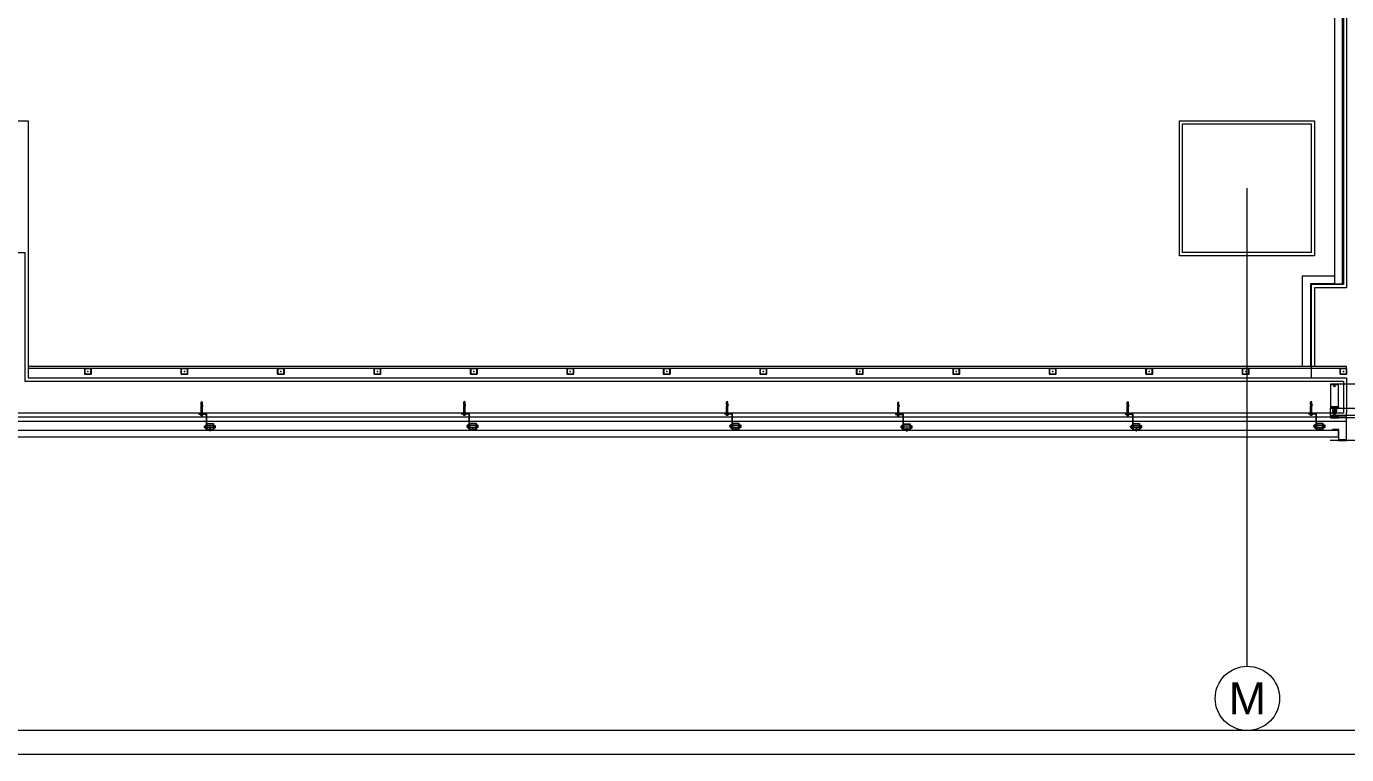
# Model space of a CAD drawing. Extents: x -1439 to 34962, y -872 to 8330.
# Drawn here: x 18482 to 19303, y 0 to 453 of the extents above; entities that cross this region are included whole.
import ezdxf
from ezdxf.enums import TextEntityAlignment as Align

# ---------------------------------------------------------------- set-up
doc = ezdxf.new("R2010")
doc.units = 0
doc.linetypes.add('Grundrisse$0$AUSGEZOGEN', pattern=[2, 1, 1])
doc.linetypes.add('HIDDEN', pattern=[0.375, 0.25, -0.125])
doc.layers.get('0').update_dxf_attribs({"color": 9, "lineweight": 9})
for name, color, linetype, lineweight in [('00', 9, 'Continuous', 9), ('01', 9, 'Continuous', 9), ('06B', 9, 'Continuous', 9), ('06C', 9, 'Continuous', 9), ('06D', 9, 'Continuous', 9), ('10', 9, 'Continuous', 9), ('10A', 9, 'Continuous', 9), ('11', 9, 'Continuous', 9), ('14', 9, 'Continuous', 9), ('15', 9, 'Continuous', 9), ('24', 9, 'Continuous', 9), ('33', 9, 'BATTING', 9), ('40A', 9, 'Continuous', 9)]:
    doc.layers.add(name, color=color, linetype=linetype, lineweight=lineweight)
doc.styles.add('Arial', font='arial.ttf', dxfattribs={"height": 2.5})
doc.linetypes.add('BATTING', pattern='A,0.0001,-0.1,[134,ltypeshp.shx,S=0.1,R=0,X=-0.1,Y=0],-0.2,[134,ltypeshp.shx,S=0.1,R=180,X=0.1,Y=0],-0.1', length=0.4001)

# ---------------------------------------------------------------- blocks, each defined once
blk = doc.blocks.new('p-kolon-80x80-vw')
at = {"layer": '01'}
blk.add_lwpolyline([(-40, -40), (-40, 40), (40, 40), (40, -40)], close=True, dxfattribs=at)
blk = doc.blocks.new('p-profil-21')
at = {"layer": '10A', "linetype": 'Continuous'}
for points in [[(2.39, 20.82), (2.34, 20.87), (-2.34, 20.87), (-2.39, 20.82), (-2.39, 20.21), (-2.3, 20.18), (-2.28, 20.12), (-2.39, 19.8), (-2.5, 19.8), (-2.5, 20.85), (-2.45, 20.96), (-2.35, 21), (2.35, 21), (2.46, 20.95), (2.5, 20.85), (2.5, 19.8), (2.39, 19.8), (2.28, 20.12), (2.3, 20.18), (2.39, 20.21)], [(-2.07, 19.94), (-1.95, 19.94), (-1.95, 19.88), (-2.03, 19.8), (-2.35, 19.8), (-2.25, 20.17), (-2.25, 20.2), (-2.27, 20.23), (-2.33, 20.26), (-2.35, 20.31), (-2.27, 20.47), (-2.2, 20.61), (-2.13, 20.78), (-2.1, 20.79), (-2.07, 20.78), (-2.05, 20.74), (-2.05, 20.4), (-2, 20.35), (-1.08, 20.35), (-0.98, 20.25), (-0.98, 20.1), (-0.88, 20), (-0.03, 20), (0, 19.98), (0.02, 20), (0.88, 20), (0.98, 20.1), (0.98, 20.25), (1.08, 20.35), (2, 20.35), (2.05, 20.4), (2.05, 20.74), (2.07, 20.78), (2.1, 20.79), (2.14, 20.77), (2.21, 20.58), (2.26, 20.48), (2.35, 20.3), (2.33, 20.27), (2.27, 20.23), (2.25, 20.2), (2.25, 20.18), (2.35, 19.8), (2.03, 19.8), (1.95, 19.88), (1.95, 19.94), (2.07, 19.94), (2.07, 20.1), (1.97, 20.2), (1.13, 20.2), (1.13, 19.94), (1.25, 19.94), (1.25, 19.88), (1.17, 19.8), (-1.17, 19.8), (-1.25, 19.88), (-1.25, 19.94), (-1.13, 19.94), (-1.13, 20.2), (-1.97, 20.2), (-2.07, 20.1)], [(2.5, 14.75), (2.5, 0.15), (2.46, 0.05), (2.35, 0), (-2.35, 0), (-2.47, 0.06), (-2.5, 0.15), (-2.5, 14.75), (-2.3, 14.75), (-2.22, 14.67), (-2.22, 14.61), (-2.34, 14.61), (-2.34, 14.38), (-1.9, 14.38), (-1.87, 14.36), (-1.85, 14.38), (-1.4, 14.38), (-1.4, 14.61), (-1.52, 14.61), (-1.52, 14.67), (-1.44, 14.75), (-1.08, 14.75), (-1.08, 14.63), (-1.2, 14.63), (-1.2, 14.42), (-0.65, 14.42), (-0.53, 14.48), (-0.5, 14.57), (-0.5, 15.7), (-0.45, 15.75), (-0.35, 15.75), (-0.25, 15.65), (-0.25, 15.56), (-0.2, 15.53), (-0.2, 15.41), (-0.25, 15.38), (-0.2, 15.35), (-0.2, 15.23), (-0.25, 15.2), (-0.2, 15.17), (-0.2, 15.05), (-0.25, 15.02), (-0.2, 14.99), (-0.2, 14.87), (-0.25, 14.84), (-0.2, 14.81), (-0.2, 14.69), (-0.25, 14.66), (-0.2, 14.63), (-0.2, 14.59), (-0.09, 14.4), (0, 14.35), (0.09, 14.4), (0.2, 14.59), (0.2, 14.72), (0.25, 14.75), (0.2, 14.78), (0.2, 14.9), (0.25, 14.93), (0.2, 14.96), (0.2, 15.08), (0.25, 15.11), (0.2, 15.14), (0.2, 15.26), (0.25, 15.29), (0.2, 15.32), (0.2, 15.44), (0.25, 15.47), (0.2, 15.5), (0.2, 15.62), (0.25, 15.65), (0.37, 15.75), (0.45, 15.75), (0.5, 15.7), (0.5, 14.57), (0.56, 14.45), (0.65, 14.42), (1.22, 14.42), (1.22, 14.63), (1.1, 14.63), (1.1, 14.75), (1.46, 14.75), (1.54, 14.67), (1.54, 14.61), (1.42, 14.61), (1.42, 14.38), (1.86, 14.38), (1.89, 14.36), (1.91, 14.38), (2.36, 14.38), (2.36, 14.61), (2.24, 14.61), (2.24, 14.67), (2.32, 14.75)]]:
    blk.add_lwpolyline(points, close=True, dxfattribs=at)
at = {"layer": '10A', "linetype": 'Grundrisse$0$AUSGEZOGEN'}
for points in [[(-0.94, 18.2), (-0.89, 18.22), (-0.5, 18.27), (-0.5, 18.16), (-0.55, 18.11), (-0.58, 18.09), (-0.9, 18.09), (-1.05, 18), (-1.1, 17.89), (-1.13, 17.55), (-1.13, 17.54), (-1.16, 17.53), (-1.18, 17.55), (-1.18, 17.9), (-1.18, 17.91), (-1.17, 17.96), (-1.15, 18), (-1.13, 18.05), (-1.1, 18.09), (-1.06, 18.12), (-1.02, 18.16), (-0.98, 18.18)], [(-0.94, 17.32), (-0.89, 17.34), (-0.5, 17.39), (-0.5, 17.28), (-0.55, 17.23), (-0.58, 17.21), (-0.9, 17.21), (-1.05, 17.12), (-1.1, 17.01), (-1.13, 16.67), (-1.13, 16.66), (-1.16, 16.65), (-1.18, 16.67), (-1.18, 17.02), (-1.18, 17.03), (-1.17, 17.08), (-1.15, 17.12), (-1.13, 17.17), (-1.1, 17.21), (-1.06, 17.24), (-1.02, 17.28), (-0.98, 17.3)], [(-0.94, 16.44), (-0.89, 16.46), (-0.5, 16.51), (-0.5, 16.4), (-0.55, 16.35), (-0.58, 16.33), (-0.9, 16.33), (-1.05, 16.24), (-1.1, 16.13), (-1.13, 15.79), (-1.13, 15.78), (-1.16, 15.77), (-1.18, 15.79), (-1.18, 16.14), (-1.18, 16.15), (-1.17, 16.2), (-1.15, 16.24), (-1.13, 16.29), (-1.1, 16.33), (-1.06, 16.36), (-1.02, 16.4), (-0.98, 16.42)], [(0.5, 15.78), (0.32, 15.78), (0.22, 15.72), (0.19, 15.58), (0.2, 15.41), (0.21, 15.24), (0.21, 15.16), (0.24, 15.13), (0.2, 15.1), (0.2, 15.06), (0.19, 14.88), (0.19, 14.83), (0.17, 14.77), (0.09, 14.63), (0, 14.58), (-0.09, 14.63), (-0.17, 14.77), (-0.19, 14.83), (-0.19, 14.88), (-0.2, 15.06), (-0.2, 15.1), (-0.23, 15.13), (-0.21, 15.16), (-0.21, 15.24), (-0.2, 15.41), (-0.19, 15.58), (-0.23, 15.73), (-0.32, 15.78), (-0.5, 15.78), (-0.5, 18.61), (-0.48, 18.69), (-0.37, 18.93), (-0.37, 18.96), (-0.4, 18.97), (-0.47, 18.96), (-0.49, 18.97), (-0.5, 19.02), (-0.5, 19.56), (-0.4, 19.66), (-0.29, 19.63), (-0.27, 19.52), (-0.34, 19.52), (-0.37, 19.49), (-0.37, 19.2), (-0.34, 19.13), (-0.03, 18.82), (0, 18.81), (0.04, 18.82), (0.34, 19.13), (0.37, 19.2), (0.37, 19.49), (0.34, 19.52), (0.26, 19.52), (0.29, 19.63), (0.36, 19.66), (0.47, 19.63), (0.5, 19.56), (0.5, 18.99), (0.47, 18.96), (0.4, 18.97), (0.38, 18.96), (0.37, 18.93), (0.48, 18.69), (0.5, 18.61)], [(0.92, 18.21), (0.88, 18.22), (0.5, 18.27), (0.5, 18.16), (0.55, 18.11), (0.58, 18.09), (0.89, 18.09), (1.04, 18), (1.08, 17.89), (1.11, 17.56), (1.12, 17.54), (1.15, 17.53), (1.17, 17.55), (1.17, 17.9), (1.17, 17.91), (1.16, 17.96), (1.14, 18), (1.12, 18.05), (1.09, 18.09), (1.05, 18.13), (1.01, 18.16), (0.97, 18.18)], [(0.92, 17.33), (0.88, 17.34), (0.5, 17.39), (0.5, 17.28), (0.55, 17.23), (0.58, 17.21), (0.89, 17.21), (1.04, 17.12), (1.08, 17.01), (1.11, 16.68), (1.12, 16.66), (1.15, 16.65), (1.17, 16.67), (1.17, 17.02), (1.17, 17.03), (1.16, 17.08), (1.14, 17.12), (1.12, 17.17), (1.09, 17.21), (1.05, 17.25), (1.01, 17.28), (0.97, 17.3)], [(0.92, 16.45), (0.88, 16.46), (0.5, 16.51), (0.5, 16.4), (0.55, 16.35), (0.58, 16.33), (0.89, 16.33), (1.04, 16.24), (1.08, 16.13), (1.11, 15.8), (1.12, 15.78), (1.15, 15.77), (1.17, 15.79), (1.17, 16.14), (1.17, 16.15), (1.16, 16.2), (1.14, 16.24), (1.12, 16.29), (1.09, 16.33), (1.05, 16.37), (1.01, 16.4), (0.97, 16.42)]]:
    blk.add_lwpolyline(points, close=True, dxfattribs=at)
at = {"layer": '10A', "linetype": 'Continuous'}
blk.add_lwpolyline([(2.29, 14.15), (-2.29, 14.15), (-2.29, 0.21), (-0.16, 0.21), (-0.11, 0.26), (-0.11, 0.72), (-0.17, 0.78), (-0.22, 0.8), (-0.27, 0.83), (-0.31, 0.87), (-0.35, 0.91), (-0.38, 0.95), (-0.41, 1), (-0.43, 1.05), (-0.45, 1.1), (-0.46, 1.16), (-0.46, 1.21), (-0.45, 1.27), (-0.44, 1.32), (-0.42, 1.38), (-0.4, 1.43), (-0.37, 1.47), (-0.33, 1.51), (-0.29, 1.55), (-0.18, 1.56), (-0.13, 1.48), (-0.13, 1.34), (-0.16, 1.32), (-0.18, 1.33), (-0.22, 1.22), (-0.18, 1.08), (-0.16, 1.08), (-0.14, 1.07), (-0.12, 1), (0.01, 0.96), (0.11, 1), (0.12, 1.07), (0.15, 1.08), (0.16, 1.07), (0.2, 1.22), (0.16, 1.32), (0.15, 1.32), (0.12, 1.33), (0.11, 1.35), (0.11, 1.48), (0.18, 1.58), (0.27, 1.55), (0.31, 1.51), (0.35, 1.47), (0.38, 1.43), (0.41, 1.38), (0.42, 1.32), (0.44, 1.27), (0.44, 1.21), (0.44, 1.16), (0.43, 1.1), (0.42, 1.05), (0.39, 1), (0.37, 0.95), (0.33, 0.91), (0.29, 0.87), (0.25, 0.83), (0.2, 0.8), (0.15, 0.78), (0.09, 0.72), (0.09, 0.26), (0.14, 0.21), (2.29, 0.21), (2.29, 14.15)], dxfattribs=at)
blk = doc.blocks.new('p-cephe-birincikat-onkisim')
at = {"layer": '06D'}
for points in [[(-240, -3762), (-903.15, -3762)], [(-240, -3783), (-903.15, -3783)], [(-240, -3797), (-908.15, -3797)]]:
    blk.add_lwpolyline(points, dxfattribs=at)
at = {"layer": '15', "linetype": 'Continuous'}
blk.add_lwpolyline([(-908.03, -3777), (-742.27, -3777), (-742.27, -3781.5), (-908.03, -3781.5)], close=True, dxfattribs=at)
at = {"xscale": -1, "rotation": 180}
blk.add_blockref('p-profil-21', (-905.5, -3762), dxfattribs=at)
blk = doc.blocks.new('cxvxv')
for p, q in [((-21988.4, 8560.98, 0), (-21988.4, 8560.32, 0)), ((-21988.4, 8560.32, 0), (-21986.64, 8560.32, 0)), ((-21988.4, 8555.4, 0), (-21986.64, 8555.4, 0)), ((-21988.4, 8554.74, 0), (-21988.4, 8555.4, 0)), ((-21986.86, 8561.07, 0), (-21988.18, 8561.07, 0)), ((-21988.02, 8561.25, 0), (-21987.03, 8561.3, 0)), ((-21988.02, 8561.25, 0), (-21988, 8561.26, 0)), ((-21988, 8561.23, 0), (-21988.02, 8561.25, 0)), ((-21988.02, 8561.13, 0), (-21987.03, 8561.19, 0)), ((-21988.02, 8561.13, 0), (-21988, 8561.14, 0)), ((-21988, 8561.11, 0), (-21988.02, 8561.13, 0)), ((-21988.02, 8560.32, 0), (-21987.02, 8560.32, 0)), ((-21988.02, 8560.28, 0), (-21988.02, 8560.32, 0)), ((-21988.02, 8560.11, 0), (-21988.02, 8555.61, 0)), ((-21988.02, 8555.44, 0), (-21988.02, 8555.4, 0)), ((-21988.02, 8555.4, 0), (-21987.02, 8555.4, 0)), ((-21988, 8561.3, 0), (-21987.94, 8561.35, 0)), ((-21988, 8561.26, 0), (-21988, 8561.3, 0)), ((-21988, 8561.14, 0), (-21988, 8561.23, 0)), ((-21988, 8561.07, 0), (-21988, 8561.11, 0)), ((-21987.96, 8560.98, 0), (-21987.96, 8560.32, 0)), ((-21987.96, 8554.74, 0), (-21987.96, 8555.4, 0)), ((-21987.54, 8561.35, 0), (-21987.94, 8561.35, 0)), ((-21987.7, 8561.05, 0), (-21987.7, 8561.08, 0)), ((-21987.7, 8561.07, 0), (-21987.7, 8561.07, 0)), ((-21987.54, 8561.35, 0), (-21987.1, 8561.35, 0)), ((-21987.03, 8561.3, 0), (-21987.1, 8561.35, 0)), ((-21987.08, 8560.64, 0), (-21987.08, 8560.98, 0)), ((-21987.08, 8560.64, 0), (-21987.08, 8560.32, 0)), ((-21987.08, 8555.08, 0), (-21987.08, 8555.4, 0)), ((-21987.08, 8555.08, 0), (-21987.08, 8554.74, 0)), ((-21987.06, 8560.32, 0), (-21987.06, 8560.28, 0)), ((-21987.06, 8555.61, 0), (-21987.06, 8560.11, 0)), ((-21987.06, 8555.4, 0), (-21987.06, 8555.44, 0)), ((-21987.05, 8561.32, 0), (-21987.03, 8561.3, 0)), ((-21987.03, 8561.3, 0), (-21987.05, 8561.28, 0)), ((-21987.03, 8561.3, 0), (-21987.05, 8561.29, 0)), ((-21987.05, 8561.28, 0), (-21987.05, 8561.2, 0)), ((-21987.05, 8561.2, 0), (-21987.03, 8561.19, 0)), ((-21987.03, 8561.19, 0), (-21987.05, 8561.17, 0)), ((-21987.05, 8561.17, 0), (-21987.05, 8561.08, 0)), ((-21987.05, 8561.08, 0), (-21987.03, 8561.07, 0)), ((-21987.02, 8560.32, 0), (-21987.02, 8560.28, 0)), ((-21987.02, 8555.61, 0), (-21987.02, 8560.11, 0)), ((-21987.02, 8555.4, 0), (-21987.02, 8555.44, 0)), ((-21986.64, 8560.32, 0), (-21986.64, 8560.98, 0)), ((-21986.64, 8555.4, 0), (-21986.64, 8554.74, 0)), ((-21986.86, 8554.65, 0), (-21988.17, 8554.65, 0))]:
    blk.add_line(p, q)
at = {"elevation": 0}
for points in [[(-21986.3, 8560.11), (-21988.7, 8560.11), (-21988.7, 8560.28), (-21986.3, 8560.28)], [(-21986.3, 8555.61), (-21988.7, 8555.61), (-21988.7, 8555.44), (-21986.3, 8555.44)]]:
    blk.add_lwpolyline(points, close=True, dxfattribs=at)
for points in [[(-21987.98, 8560.28), (-21987.98, 8560.32)], [(-21987.98, 8560.11), (-21987.98, 8555.61)], [(-21987.98, 8555.44), (-21987.98, 8555.4)]]:
    blk.add_lwpolyline(points, dxfattribs=at)
for centre, radius, start, end in [((-21988.18, 8560.75, 0), 0.315, 45.8497, 134.1503), ((-21987.52, 8559.95, 0), 1.12, 66.87008, 113.12992), ((-21987.52, 8559.95, 0), 1.12, 66.87008, 113.12992), ((-21986.86, 8560.76, 0), 0.313, 45.44896, 134.55104), ((-21988.18, 8554.97, 0), 0.315, 225.8497, 314.1503), ((-21987.52, 8555.77, 0), 1.12, 246.87008, 293.12992), ((-21987.52, 8555.77, 0), 1.12, 246.87008, 293.12992), ((-21986.86, 8554.96, 0), 0.313, 225.44896, 314.55104)]:
    blk.add_arc(centre, radius, start, end)
blk = doc.blocks.new('VIDA')
for p, q in [((-18072, 6523.9), (-18071.9, 6524)), ((-18071.9, 6523.8), (-18072, 6523.9)), ((-18071.9, 6524), (-18070.1, 6524.7)), ((-18069.6, 6522.9), (-18071.9, 6523.8)), ((-18069.7, 6524.9), (-18070.6, 6523.2)), ((-18070.6, 6523.2), (-18070.1, 6524.7)), ((-18070.1, 6524.7), (-18069.9, 6525.1)), ((-18069.9, 6525.1), (-18070.1, 6524.1)), ((-18070.1, 6524.1), (-18070, 6524.3)), ((-18070, 6524.3), (-18069.8, 6525.1)), ((-18069.9, 6525.1), (-18069.8, 6525.1)), ((-18069.8, 6525.1), (-18069.7, 6524.9)), ((-18069.7, 6524.9), (-18069.3, 6525)), ((-18069.6, 6522.8), (-18069.1, 6525)), ((-18069.6, 6522.8), (-18069.6, 6522.9)), ((-18069.4, 6522.4), (-18069.6, 6522.8)), ((-18068.9, 6525.3), (-18069.4, 6522.4)), ((-18069.3, 6522.4), (-18069.4, 6522.4)), ((-18069.3, 6522.4), (-18068.9, 6525.3)), ((-18069.3, 6525), (-18069.1, 6525)), ((-18069.1, 6522.8), (-18069.3, 6522.4)), ((-18069.1, 6525), (-18068.9, 6525.3)), ((-18068.7, 6522.8), (-18069.1, 6522.8)), ((-18068.9, 6525.3), (-18068.9, 6525.3)), ((-18068.9, 6525.3), (-18068.7, 6525)), ((-18068.7, 6522.8), (-18068.2, 6525)), ((-18068.7, 6525), (-18068.2, 6525)), ((-18068.5, 6522.4), (-18068.7, 6522.8)), ((-18068, 6525.3), (-18068.5, 6522.4)), ((-18068.4, 6522.4), (-18068.5, 6522.4)), ((-18068.4, 6522.4), (-18067.9, 6525.3)), ((-18068.2, 6522.8), (-18068.4, 6522.4)), ((-18068.2, 6522.8), (-18068.4, 6522.4)), ((-18068.2, 6525), (-18068, 6525.3)), ((-18067.7, 6525), (-18068.2, 6522.8)), ((-18067.7, 6522.8), (-18068.2, 6522.8)), ((-18067.9, 6525.3), (-18068, 6525.3)), ((-18067.9, 6525.3), (-18067.7, 6525)), ((-18067.7, 6522.8), (-18067.2, 6525)), ((-18067.7, 6525), (-18067.2, 6525)), ((-18067.5, 6522.4), (-18067.7, 6522.8)), ((-18067, 6525.3), (-18067.5, 6522.4)), ((-18067.4, 6522.4), (-18067.5, 6522.4)), ((-18067.4, 6522.4), (-18066.9, 6525.3)), ((-18067.2, 6522.8), (-18067.4, 6522.4)), ((-18067.2, 6522.8), (-18067.4, 6522.4)), ((-18067.2, 6525), (-18067, 6525.3)), ((-18066.7, 6525), (-18067.2, 6522.8)), ((-18066.7, 6522.8), (-18067.2, 6522.8)), ((-18066.9, 6525.3), (-18067, 6525.3)), ((-18066.9, 6525.3), (-18066.7, 6525)), ((-18066.3, 6525), (-18066.7, 6525)), ((-18066.7, 6522.8), (-18066.3, 6525)), ((-18066.5, 6522.4), (-18066.7, 6522.8)), ((-18066.1, 6525.3), (-18066.5, 6522.4)), ((-18066.5, 6522.4), (-18066, 6525.3)), ((-18066.3, 6522.8), (-18066.5, 6522.4)), ((-18066.3, 6522.8), (-18066.5, 6522.4)), ((-18066.5, 6522.4), (-18066.5, 6522.4)), ((-18066.3, 6525), (-18066.1, 6525.3)), ((-18065.8, 6525), (-18066.3, 6522.8)), ((-18066.3, 6522.8), (-18065.8, 6522.8)), ((-18066, 6525.3), (-18066.1, 6525.3)), ((-18066, 6525.3), (-18065.8, 6525)), ((-18065.8, 6522.8), (-18065.3, 6525)), ((-18065.8, 6525), (-18065.3, 6525)), ((-18065.6, 6522.4), (-18065.8, 6522.8)), ((-18065.1, 6525.3), (-18065.6, 6522.4)), ((-18065.5, 6522.4), (-18065.6, 6522.4)), ((-18065.5, 6522.4), (-18065, 6525.3)), ((-18065.3, 6522.8), (-18065.5, 6522.4)), ((-18065.3, 6522.8), (-18065.5, 6522.4)), ((-18065.3, 6525), (-18065.1, 6525.3)), ((-18064.8, 6525), (-18065.3, 6522.8)), ((-18064.8, 6522.8), (-18065.3, 6522.8)), ((-18065.1, 6525.3), (-18065, 6525.3)), ((-18065, 6525.3), (-18064.8, 6525)), ((-18064.8, 6525), (-18064.3, 6525)), ((-18064.8, 6522.8), (-18064.3, 6525)), ((-18064.6, 6522.4), (-18064.8, 6522.8)), ((-18064.1, 6525.3), (-18064.6, 6522.4)), ((-18064.5, 6522.4), (-18064.6, 6522.4)), ((-18064.5, 6522.4), (-18064, 6525.3)), ((-18064.3, 6522.8), (-18064.5, 6522.4)), ((-18064.3, 6522.8), (-18064.5, 6522.4)), ((-18064.3, 6525), (-18064.1, 6525.3)), ((-18063.8, 6525), (-18064.3, 6522.8)), ((-18063.8, 6522.8), (-18064.3, 6522.8)), ((-18064, 6525.3), (-18064.1, 6525.3)), ((-18064, 6525.3), (-18063.8, 6525)), ((-18063.8, 6522.8), (-18062, 6525)), ((-18062, 6525), (-18063.8, 6525)), ((-18063.6, 6522.4), (-18063.8, 6522.8)), ((-18063.6, 6522.4), (-18061.7, 6525.3)), ((-18061.8, 6525.3), (-18063.6, 6522.4)), ((-18062, 6522.8), (-18063.6, 6522.4)), ((-18062, 6522.8), (-18063.6, 6522.4)), ((-18063.6, 6522.4), (-18063.6, 6522.4)), ((-18061.5, 6525), (-18063.4, 6522.8)), ((-18063.4, 6522.8), (-18061.5, 6522.8)), ((-18061.7, 6525.3), (-18063.2, 6525.3)), ((-18062.7, 6522.4), (-18061.5, 6522.8)), ((-18062.6, 6522.4), (-18062.1, 6525.3)), ((-18062.4, 6522.8), (-18062.6, 6522.4)), ((-18062.4, 6522.8), (-18062.6, 6522.4)), ((-18062.6, 6522.4), (-18061.3, 6522.4)), ((-18062.4, 6525), (-18062.2, 6525.3)), ((-18061.5, 6525), (-18062.4, 6525)), ((-18061.5, 6522.8), (-18062.4, 6525)), ((-18061.9, 6525), (-18062.4, 6522.8)), ((-18061.9, 6522.8), (-18062.4, 6522.8)), ((-18062.2, 6525.3), (-18062.1, 6525.3)), ((-18062.2, 6525.3), (-18061.3, 6522.4)), ((-18062.1, 6525.3), (-18061.9, 6525)), ((-18062, 6525), (-18061.8, 6525.3)), ((-18061.9, 6525), (-18061.4, 6525)), ((-18061.9, 6522.8), (-18061.4, 6525)), ((-18061.7, 6522.4), (-18061.9, 6522.8)), ((-18061.2, 6525.3), (-18061.7, 6522.4)), ((-18061.7, 6525.3), (-18061.5, 6525)), ((-18061.6, 6522.4), (-18061.7, 6522.4)), ((-18061.6, 6522.4), (-18061.2, 6525.3)), ((-18061.4, 6522.8), (-18061.6, 6522.4)), ((-18061.4, 6522.8), (-18061.6, 6522.4)), ((-18061.4, 6525), (-18061.2, 6525.3)), ((-18061, 6525), (-18061.4, 6522.8)), ((-18060.9, 6522.8), (-18061.4, 6522.8)), ((-18061.2, 6525.3), (-18061, 6525)), ((-18061.2, 6525.3), (-18061.2, 6525.3)), ((-18061, 6525), (-18060.5, 6525)), ((-18060.9, 6522.8), (-18060.5, 6525)), ((-18060.7, 6522.4), (-18060.9, 6522.8)), ((-18060.7, 6522.4), (-18060.2, 6525.3)), ((-18060.3, 6525.3), (-18060.7, 6522.4)), ((-18060.5, 6522.8), (-18060.7, 6522.4)), ((-18060.5, 6522.8), (-18060.7, 6522.4)), ((-18060.7, 6522.4), (-18060.7, 6522.4)), ((-18060.5, 6525), (-18060.3, 6525.3)), ((-18060, 6525), (-18060.5, 6522.8)), ((-18060.5, 6522.8), (-18060, 6522.8)), ((-18060.3, 6525.3), (-18060.2, 6525.3)), ((-18060.2, 6525.3), (-18060, 6525)), ((-18060, 6525), (-18059.5, 6525)), ((-18060, 6522.8), (-18059.5, 6525)), ((-18059.8, 6522.4), (-18060, 6522.8)), ((-18059.3, 6525.3), (-18059.8, 6522.4)), ((-18059.7, 6522.4), (-18059.8, 6522.4)), ((-18059.7, 6522.4), (-18059.2, 6525.3)), ((-18059.5, 6522.8), (-18059.7, 6522.4)), ((-18059.5, 6522.8), (-18059.7, 6522.4)), ((-18059.5, 6525), (-18059.3, 6525.3)), ((-18059.2, 6524), (-18059.5, 6522.8)), ((-18059.5, 6522.8), (-18059.2, 6522.8)), ((-18059.3, 6525.3), (-18059.2, 6525.3)), ((-18058.1, 6526.6), (-18059.2, 6526.6)), ((-18059.2, 6521.2), (-18059.2, 6526.6)), ((-18058.1, 6521.2), (-18059.2, 6521.2))]:
    blk.add_line(p, q)
for points in [[(-18068.7, 6525), (-18069.1, 6522.8)], [(-18057.2, 6524.3), (-18057.5, 6524), (-18057.5, 6523.8), (-18057.2, 6523.5)]]:
    blk.add_lwpolyline(points)
for centre, start, end in [((-18062.4, 6523.6), 7.50951, 35.24269), ((-18062.4, 6524.2), 324.75731, 352.49049)]:
    blk.add_arc(centre, 5.21, start, end)
blk = doc.blocks.new('çelik dübel')
at = {"ltscale": 7}
for p, q in [((-87.2, -2), (-85, 2)), ((-85, -6), (-85, 2)), ((-68, 2), (-85, 2)), ((-75, -6), (-75, 2)), ((-70, -6), (-70, 2)), ((-68, 3), (-58, 2)), ((-68, -7), (-68, 3)), ((-58, -6), (-58, 2)), ((-8.5, 2), (-58, 2)), ((-53, 1.5), (-58, 1.5)), ((-53, -6), (-53, 2)), ((-25, -6), (-25, 2)), ((-25, -6), (-23.9, 2)), ((-23, -6), (-21.9, 2)), ((-21, -6), (-19.9, 2)), ((-19, -6), (-17.9, 2)), ((-17, -6), (-15.9, 2)), ((-85, -6), (-87.2, -2)), ((-68, -6), (-85, -6)), ((-68, -7), (-58, -6)), ((-53, -5.5), (-58, -5.5)), ((-8.5, -6), (-58, -6))]:
    blk.add_line(p, q, dxfattribs=at)
for p, q in [((-15, -6), (-13.9, 2)), ((-13, -6), (-11.9, 2)), ((-11, -6), (-10, 1.1)), ((-10, -9), (-10, 5)), ((-9, 5), (-10, 5)), ((-10, 3), (-10, 5)), ((-9, -9), (-9, 5)), ((-8.5, 2), (-8.5, 3)), ((-8.5, -4), (-8.5, 0)), ((-5, 4), (-7.5, 4)), ((-5, 1), (-7.5, 1)), ((-4, 2), (-4, 3)), ((-1, 2), (-4, 2)), ((-4, -4), (-4, 0)), ((-3, -6), (-1.9, 2)), ((-1, -6), (0, 1.1)), ((0, -5), (0, 1)), ((-10, -7), (-10, -9.1)), ((-9, -9), (-10, -9)), ((-8.5, -6), (-8.5, -7)), ((-5, -5), (-7.5, -5)), ((-5, -8), (-7.5, -8)), ((-4, -6), (-4, -7)), ((-1, -6), (-4, -6))]:
    blk.add_line(p, q)
for points in [[(-68, 0.6), (-67.4, 0.4), (-67, 0.1), (-66.6, -0.3), (-66.2, -0.8), (-65.9, -1.3), (-65.7, -1.9), (-65.4, -2.3), (-65.2, -2.8), (-65, -3.1), (-64.8, -3.3), (-64.6, -3.5), (-64.4, -3.6), (-64.2, -3.5), (-63.9, -3.5), (-63.7, -3.3), (-63.5, -3.1), (-63.2, -2.9), (-62.9, -2.6), (-62.7, -2.3), (-62.4, -2), (-62.1, -1.7), (-61.9, -1.4), (-61.6, -1.1), (-61.4, -0.9), (-61.2, -0.7), (-61, -0.6), (-60.8, -0.5), (-60.6, -0.5), (-60.4, -0.5), (-60.3, -0.7), (-60.1, -0.9), (-59.9, -1.1), (-59.8, -1.5), (-59.6, -1.9), (-59.4, -2.3), (-59.2, -2.7), (-58.9, -3), (-58.7, -3.3), (-58.4, -3.5), (-58, -3.5)], [(-68, -0.5), (-68, -0.5), (-67.9, -0.5), (-67.9, -0.5), (-67.8, -0.5), (-67.8, -0.6), (-67.7, -0.6), (-67.7, -0.6), (-67.6, -0.7), (-67.6, -0.7), (-67.6, -0.8), (-67.5, -0.8), (-67.5, -0.8), (-67.5, -0.9), (-67.4, -0.9), (-67.4, -0.9), (-67.3, -1), (-67.3, -1), (-67.3, -1.1), (-67.2, -1.1), (-67.2, -1.2), (-67.2, -1.2), (-67.1, -1.3), (-67.1, -1.3), (-67.1, -1.4), (-67, -1.4), (-67, -1.5), (-67, -1.5), (-66.9, -1.6), (-66.9, -1.6), (-66.9, -1.7), (-66.9, -1.7), (-66.8, -1.8), (-66.8, -1.9), (-66.8, -1.9), (-66.7, -2), (-66.7, -2), (-66.7, -2.1), (-66.6, -2.2), (-66.6, -2.2), (-66.6, -2.3), (-66.6, -2.3), (-66.5, -2.4), (-66.5, -2.5), (-66.5, -2.5), (-66.4, -2.6), (-66.4, -2.7), (-66.4, -2.7), (-66.3, -2.8), (-66.3, -2.8), (-66.3, -2.9), (-66.3, -3), (-66.2, -3), (-66.2, -3.1), (-66.2, -3.1), (-66.1, -3.2), (-66.1, -3.2), (-66.1, -3.3), (-66, -3.4), (-66, -3.4), (-66, -3.5), (-65.9, -3.5), (-65.9, -3.6), (-65.9, -3.6), (-65.8, -3.7), (-65.8, -3.7), (-65.7, -3.8), (-65.7, -3.8), (-65.7, -3.9), (-65.6, -3.9), (-65.6, -4), (-65.5, -4), (-65.5, -4.1), (-65.4, -4.1), (-65.4, -4.1), (-65.3, -4.2), (-65.3, -4.2), (-65.2, -4.3), (-65.2, -4.3), (-65.1, -4.3), (-65, -4.4), (-65, -4.4), (-64.9, -4.4), (-64.9, -4.4), (-64.8, -4.5), (-64.7, -4.5), (-64.7, -4.5), (-64.6, -4.5), (-64.5, -4.5), (-64.5, -4.5), (-64.4, -4.5), (-64.3, -4.5), (-64.3, -4.5), (-64.2, -4.5), (-64.1, -4.5), (-64.1, -4.5), (-64, -4.5), (-64, -4.5), (-63.9, -4.5), (-63.8, -4.5), (-63.8, -4.5), (-63.7, -4.4), (-63.7, -4.4), (-63.6, -4.4), (-63.6, -4.4), (-63.5, -4.4), (-63.4, -4.3), (-63.4, -4.3), (-63.3, -4.3), (-63.3, -4.3), (-63.3, -4.2), (-63.2, -4.2), (-63.2, -4.2), (-63.1, -4.1), (-63.1, -4.1), (-63, -4.1), (-63, -4), (-62.9, -4), (-62.9, -4), (-62.9, -3.9), (-62.8, -3.9), (-62.8, -3.9), (-62.7, -3.8), (-62.7, -3.8), (-62.7, -3.8), (-62.6, -3.7), (-62.6, -3.7), (-62.5, -3.6), (-62.5, -3.6), (-62.5, -3.6), (-62.4, -3.5), (-62.4, -3.5), (-62.4, -3.5), (-62.3, -3.4), (-62.3, -3.4), (-62.2, -3.3), (-62.2, -3.3), (-62.2, -3.3), (-62.1, -3.2), (-62.1, -3.2), (-62.1, -3.1), (-62, -3.1), (-62, -3.1), (-62, -3), (-61.9, -3), (-61.9, -2.9), (-61.9, -2.9), (-61.8, -2.9), (-61.8, -2.8), (-61.7, -2.8), (-61.7, -2.7), (-61.7, -2.7), (-61.6, -2.6), (-61.6, -2.6), (-61.6, -2.6), (-61.5, -2.5), (-61.5, -2.5), (-61.5, -2.5), (-61.4, -2.4), (-61.4, -2.4), (-61.4, -2.3), (-61.3, -2.3), (-61.3, -2.3), (-61.3, -2.2), (-61.3, -2.2), (-61.2, -2.2), (-61.2, -2.1), (-61.2, -2.1), (-61.1, -2), (-61.1, -2), (-61.1, -2), (-61, -1.9), (-61, -1.9), (-61, -1.9), (-61, -1.9), (-60.9, -1.8), (-60.9, -1.8), (-60.9, -1.8), (-60.9, -1.8), (-60.9, -1.8), (-60.9, -1.7), (-60.8, -1.7), (-60.8, -1.7), (-60.8, -1.7), (-60.8, -1.7), (-60.8, -1.7), (-60.8, -1.8), (-60.7, -1.8), (-60.7, -1.8), (-60.7, -1.8), (-60.7, -1.9), (-60.7, -1.9), (-60.7, -1.9), (-60.6, -2), (-60.6, -2), (-60.6, -2.1), (-60.6, -2.1), (-60.6, -2.1), (-60.5, -2.2), (-60.5, -2.2), (-60.5, -2.3), (-60.5, -2.3), (-60.4, -2.4), (-60.4, -2.5), (-60.4, -2.5), (-60.4, -2.6), (-60.3, -2.6), (-60.3, -2.7), (-60.3, -2.7), (-60.3, -2.8), (-60.2, -2.8), (-60.2, -2.9), (-60.2, -3), (-60.1, -3), (-60.1, -3.1), (-60.1, -3.1), (-60, -3.2), (-60, -3.2), (-59.9, -3.3), (-59.9, -3.4), (-59.9, -3.4), (-59.8, -3.5), (-59.8, -3.5), (-59.7, -3.6), (-59.7, -3.6), (-59.6, -3.7), (-59.6, -3.8), (-59.5, -3.8), (-59.5, -3.9), (-59.4, -3.9), (-59.3, -4), (-59.3, -4), (-59.2, -4.1), (-59.1, -4.2), (-59, -4.2), (-58.9, -4.3), (-58.8, -4.3), (-58.6, -4.4), (-58.4, -4.4), (-58.2, -4.5), (-58, -4.5)]]:
    blk.add_lwpolyline(points)
for centre, start, end in [((-7.5, 3), 90, 180), ((-7.5, 2), 180, 270), ((-7.5, 0), 90, 180), ((-5, 3), 0, 90), ((-5, 2), 270, 0), ((-5, 0), 0, 90), ((-1, 1), 0, 90), ((-7.5, -4), 180, 270), ((-7.5, -6), 90, 180), ((-7.5, -7), 180, 270), ((-5, -4), 270, 0), ((-5, -6), 0, 90), ((-5, -7), 270, 0), ((-1, -5), 270, 0)]:
    blk.add_arc(centre, 1, start, end)
blk = doc.blocks.new('kjdol')
at = {"elevation": -249.79}
for points in [[(77397.97, 60089.9), (77397.97, 60085.9), (77393.97, 60085.9), (77393.97, 60089.9)], [(77397.77, 60089.7), (77397.77, 60086.1), (77394.17, 60086.1), (77394.17, 60089.7)]]:
    blk.add_lwpolyline(points, close=True, dxfattribs=at)
at = {"ltscale": 10, "elevation": -278.89}
blk.add_lwpolyline([(77394.12, 60089.89), (77403.28, 60089.89, 0.460237), (77404.18, 60090.79), (77404.18, 60094.89), (77403.78, 60094.89), (77403.78, 60091.29, -0.414214), (77402.78, 60090.29), (77394.12, 60090.29)], format="xyb", close=True, dxfattribs=at)
blk.add_blockref('cxvxv', (99383.5, 51530.11, -249.79))
at = {"extrusion": (0, 0, -1), "xscale": 0.1000000000058208, "yscale": 0.1000000000058208, "zscale": -0.0999999999999091}
blk.add_blockref('çelik dübel', (-77402.74, 60093.36, 459.25), dxfattribs=at)
at = {"xscale": 0.1000000000058208, "yscale": 0.1000000000058208, "zscale": 0.1000000000058208, "rotation": 180}
blk.add_blockref('VIDA', (75587.75, 60740.29, -249.79), dxfattribs=at)
blk = doc.blocks.new('0_aks')
at = {"linetype": 'Continuous'}
blk.add_circle((0, 0), 2, dxfattribs=at)
at = {"style": 'Arial'}
blk.add_attdef('AKS', text='', height=2, dxfattribs=at).set_placement((0, 0), align=Align.MIDDLE_CENTER)
blk = doc.blocks.new('p-aks_vw')
at = {"layer": '24', "ltscale": 2}
blk.add_lwpolyline([(4840, 40), (4840, -257.5)], dxfattribs=at)
at = {"layer": '24', "xscale": 10, "yscale": 10, "zscale": 10}
blk.add_blockref('0_aks', (4840.29, -277.5), dxfattribs=at).add_auto_attribs({'AKS': 'M'})
blk = doc.blocks.new('Prf-40x40')
for points in [[(1.5, -2), (-1.5, -2, -0.414214), (-2, -1.5), (-2, 1.5, -0.414214), (-1.5, 2), (1.5, 2, -0.414214), (2, 1.5), (2, -1.5, -0.414214)], [(1.5, -1.7), (-1.5, -1.7, -0.414214), (-1.7, -1.5), (-1.7, 1.5, -0.414214), (-1.5, 1.7), (1.5, 1.7, -0.414214), (1.7, 1.5), (1.7, -1.5, -0.414214)]]:
    blk.add_lwpolyline(points, format="xyb", close=True)
blk.add_point((0, 0))

msp = doc.modelspace()

# ---------------------------------------------------------------- linework, layer by layer
at = {"layer": '00'}
for points in [[(18765.84, 212.5), (18460.84, 212.5), (18460.84, 227.5), (18460.84, 227.5), (18460.84, 312.5), (18480.84, 312.5), (18480.84, 232.5), (18765.84, 232.5)], [(18765.84, 232.5), (19300.84, 232.5), (19300.84, 212.5), (18765.84, 212.5), (18765.84, 212.5)]]:
    msp.add_lwpolyline(points, dxfattribs=at)
at = {"layer": '06B'}
msp.add_lwpolyline([(19302.84, 1460.5), (19302.84, 290.5), (19282.84, 290.5), (19282.83, 241.5)], dxfattribs=at)
at = {"layer": '06C'}
msp.add_lwpolyline([(19295.34, 293), (19300.34, 293), (19300.34, 1470.5), (19295.34, 1470.5)], close=True, dxfattribs=at)
for points in [[(19275.34, 241.5), (19275.34, 298), (19295.34, 298)], [(19295.34, 293), (19280.34, 293), (19280.34, 241.5)]]:
    msp.add_lwpolyline(points, dxfattribs=at)
at = {"layer": '06D', "linetype": 'HIDDEN'}
msp.add_lwpolyline([(19280.84, 3970.5), (19280.84, 3912.5), (19300.84, 3912.5), (19300.84, 292.5), (19280.84, 292.5), (19280.84, 234.5)], dxfattribs=at)
at = {"layer": '06D'}
for points in [[(18323.34, 307.5), (18455.84, 307.5), (18455.84, 207.5), (18765.84, 207.5)], [(18765.84, 207.5), (19302.51, 207.5)]]:
    msp.add_lwpolyline(points, dxfattribs=at)
at = {"layer": '10A'}
for points in [[(19294.11, 202.3), (19294.11, 202), (19297.81, 202), (19297.81, 195.5), (19302.81, 195.5), (19302.81, 206.5), (19302.81, 206.5), (19302.81, 212.5), (19302.51, 212.5), (19302.51, 195.8), (19298.11, 195.8), (19298.11, 202.3), (19294.11, 202.3)], [(18761.14, 197.5), (18454.09, 197.5), (18454.09, 202), (18761.14, 202)], [(18761.14, 202), (19297.56, 202), (19297.56, 197.5), (18761.14, 197.5)]]:
    msp.add_lwpolyline(points, dxfattribs=at)
at = {"layer": '11', "elevation": -29.1}
msp.add_lwpolyline([(18482.84, 241.5), (18482.84, 240.5), (19302.81, 240.5), (19302.81, 241.5)], close=True, dxfattribs=at)
at = {"layer": '14'}
for points in [[(18321.34, 316.5), (18321.34, 334.5), (18398.84, 334.5), (18398.84, 394.5), (18482.84, 394.5), (18482.84, 234.5), (18767.84, 234.5)], [(18767.84, 234.5), (19302.84, 234.5), (19302.84, 212.5)]]:
    msp.add_lwpolyline(points, dxfattribs=at)
msp.add_lwpolyline([(19198.84, 394.5), (19282.84, 394.5), (19282.84, 310.5), (19198.84, 310.5)], close=True, dxfattribs=at)
at = {"layer": '33', "ltscale": 0.2}
for points in [[(18765.84, 210), (18458.34, 210), (18458.34, 310), (18323.34, 310)], [(19302.51, 210), (18765.84, 210)]]:
    msp.add_lwpolyline(points, dxfattribs=at)
at = {"layer": '40A'}
for points in [[(20985, 0), (13990, 0), (13990, 4205), (20985, 4205)], [(14070, 4190), (20445.06, 4190), (20445.06, 15), (14070, 15)]]:
    msp.add_lwpolyline(points, close=True, dxfattribs=at)

# ---------------------------------------------------------------- block references
for name, p in [('p-cephe-birincikat-onkisim', (20200.84, 3992.5)), ('p-kolon-80x80-vw', (19240.84, 352.5))]:
    msp.add_blockref(name, p)
at = {"layer": '10'}
for name, p, rotation in [('Prf-40x40', (18520.09, 238.5, -29.1), 180), ('Prf-40x40', (18580.09, 238.5, -29.1), 180), ('Prf-40x40', (18640.09, 238.5, -29.1), 180), ('Prf-40x40', (18700.09, 238.5, -29.1), 180), ('Prf-40x40', (18760.09, 238.5, -29.1), 180), ('Prf-40x40', (18820.09, 238.5, -29.1), 180), ('Prf-40x40', (18880.09, 238.5, -29.1), 180), ('Prf-40x40', (18940.09, 238.5, -29.1), 180), ('Prf-40x40', (19000.09, 238.5, -29.1), 180), ('Prf-40x40', (19060.09, 238.5, -29.1), 180), ('Prf-40x40', (19120.09, 238.5, -29.1), 180), ('Prf-40x40', (19180.09, 238.5, -29.1), 180), ('Prf-40x40', (19240.09, 238.5, -29.1), 180), ('Prf-40x40', (19300.81, 238.5), 180), ('kjdol', (78684.01, -77191.97, 249.79), 90), ('kjdol', (78847.36, -77191.67, 249.79), 90), ('kjdol', (79010.84, -77191.68, 278.89), 90), ('kjdol', (79117.24, -77192.12, 278.89), 90), ('kjdol', (79260.01, -77191.97, 249.79), 90), ('kjdol', (79374.01, -77191.67, 249.79), 90)]:
    msp.add_blockref(name, p, dxfattribs=dict(at, rotation=rotation))
at = {"layer": '24'}
msp.add_blockref('p-aks_vw', (14400.84, 312.5), dxfattribs=at)

doc.saveas('drawing.dxf')
